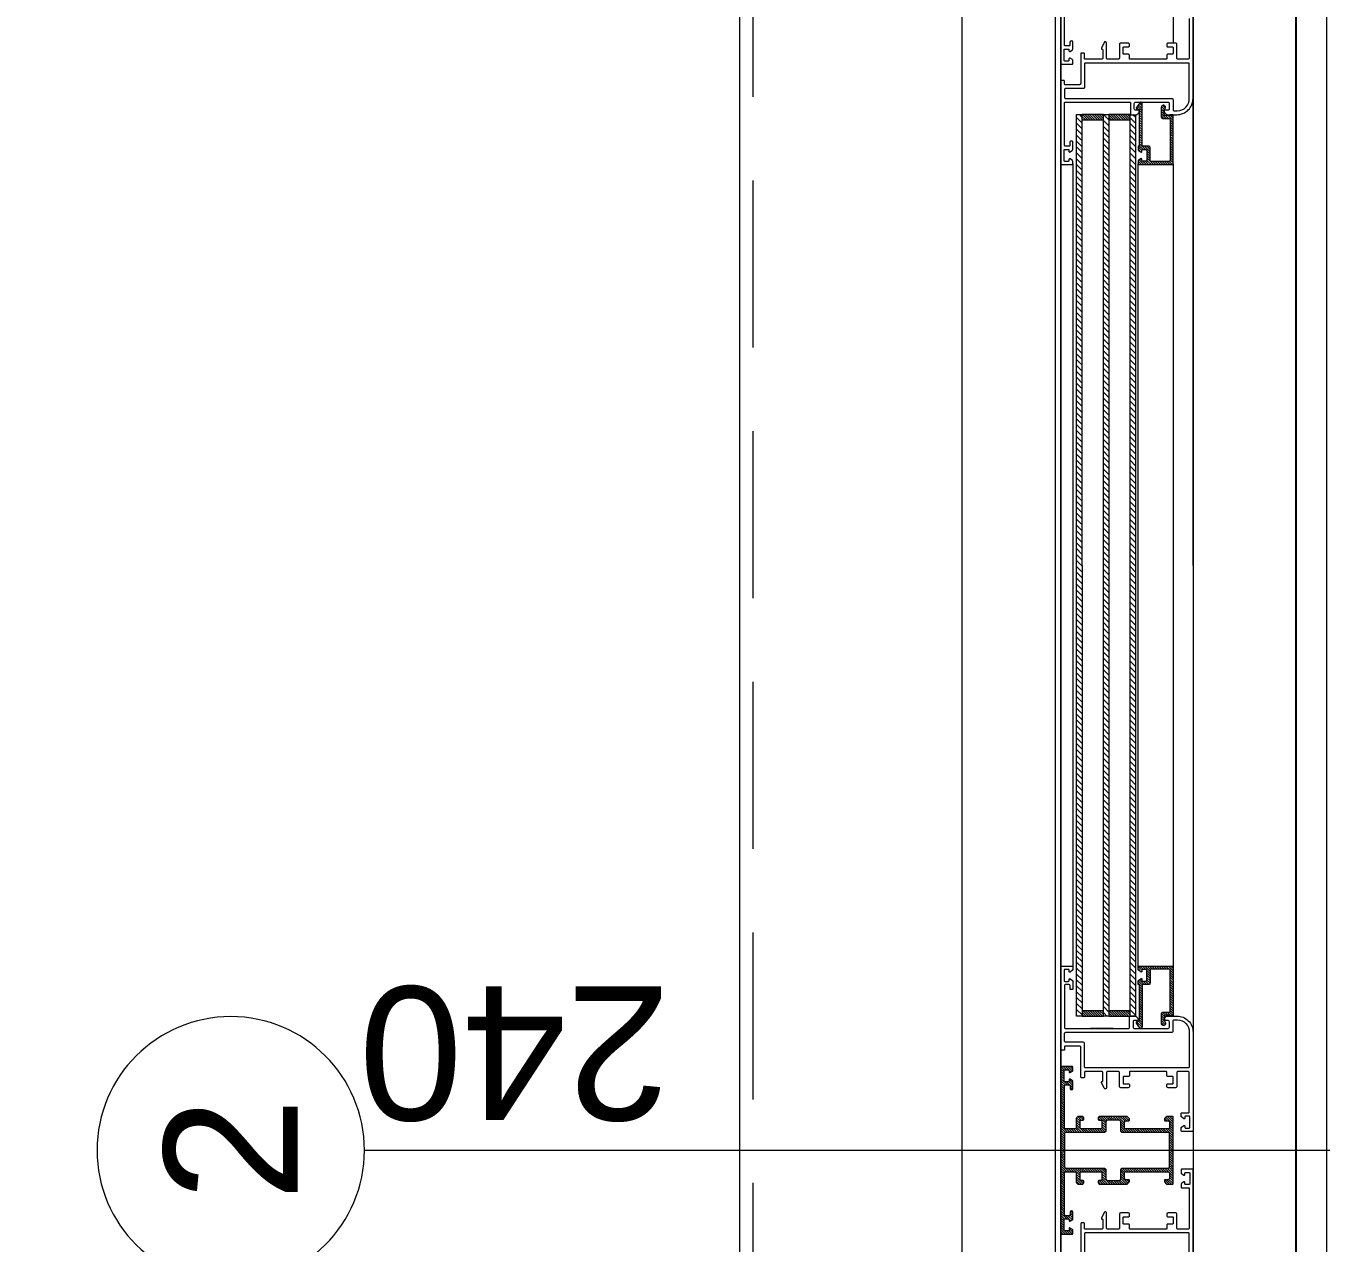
# Model space of a CAD drawing. Header units: centimetres. Extents: x 99002 to 104403, y -55119 to -48358.
# Drawn here: x 99724.3 to 99821.2, y -50514.4 to -50423.3 of the extents above; entities that cross this region are included whole.
import ezdxf

# ---------------------------------------------------------------- set-up
doc = ezdxf.new("R2010")
doc.units = ezdxf.units.CM
doc.header["$LTSCALE"] = 50
doc.header["$MEASUREMENT"] = 0
doc.linetypes.add('CACHE', pattern=[0.375, 0.25, -0.125])
doc.layers.get('0').update_dxf_attribs({"color": 8})
for name, color, linetype, lineweight in [('BETON CACHE', 4, 'CACHE', 5), ('CONSOLE ISOL.', 214, 'Continuous', 15), ('WINDOWS', 21, 'Continuous', 5)]:
    doc.layers.add(name, color=color, linetype=linetype, lineweight=lineweight)
doc.layers.add('BORD', color=5, linetype='Continuous')
doc.layers.add('COTE 50ème', color=1, linetype='Continuous')
doc.styles.add('GENERATED_STYLE_1', font='arial.ttf')
doc.styles.add('RS_TXT_50', font='arial.ttf', dxfattribs={"height": 12.5})
doc.dimstyles.new('RS_50CM_LINEAIRE', dxfattribs={"dimscale": 5, "dimtxt": 12.5, "dimasz": 1.5, "dimexe": 1, "dimexo": 2.5, "dimgap": 1, "dimtad": 1, "dimdec": 1, "dimrnd": 0.5, "dimdsep": 46, "dimtxsty": 'RS_TXT_50', "dimblk1": 'ARCHTICK', "dimblk2": 'ARCHTICK', "dimsah": 1, "dimcen": 2.5, "dimdle": 1, "dimclrt": 4, "dimadec": 0, "dimazin": 2, "dimtfac": 1, "dimtdec": 1, "dimtix": 1, "dimtmove": 2, "dimatfit": 3, "dimfxl": 1, "dimtolj": 1, "dimtzin": 0, "dimarcsym": 0})
pattern_1 = [(135, (-46708.70849, -43852.52553), (-0.08838834765, -0.08838834765), [])]

# ---------------------------------------------------------------- blocks, each defined once
blk = doc.blocks.new('DRITARE POS 2')
at = {"layer": 'WINDOWS'}
h = blk.add_hatch(dxfattribs=at)
h.set_pattern_fill('ANSI31', color=140, scale=2.5, angle=450)
h.set_pattern_definition([(135, (-46708.9128, -43852.52553), (-0.2209708691, -0.2209708691), [])])
h.paths.add_polyline_path([(-8.709, -80.013), (-8.712, -12.576), (-8.312, -12.576), (-8.309, -80.013)])
h.paths.add_polyline_path([(-6.709, -80.013), (-6.712, -12.576), (-6.312, -12.576), (-6.309, -80.013)])
h.paths.add_polyline_path([(-4.712, -80.018), (-4.712, -12.581), (-4.312, -12.581), (-4.312, -80.018)])
at = {"layer": 'WINDOWS', "transparency": 33554559}
h = blk.add_hatch(dxfattribs=at)
h.set_pattern_fill('ANSI31', color=140, angle=450)
h.set_pattern_definition([(135, (-46708.90849, -43835.52553), (-0.08838834765, -0.08838834765), [])])
h.paths.add_polyline_path([(-6.712, -12.576), (-8.312, -12.576), (-8.312, -12.976), (-6.712, -12.976)])
h.paths.add_polyline_path([(-4.712, -12.576), (-6.312, -12.576), (-6.312, -12.976), (-4.712, -12.976)])
h.paths.add_polyline_path([(-6.709, -79.613), (-8.309, -79.613), (-8.309, -80.013), (-6.709, -80.013)])
h.paths.add_polyline_path([(-4.709, -79.613), (-6.309, -79.613), (-6.309, -80.013), (-4.709, -80.013)])
h = blk.add_hatch(dxfattribs=at)
h.set_pattern_fill('ANSI31', color=256, angle=450)
h.set_pattern_definition([(135, (-46708.71279, -43842.46996), (-0.08838834765, -0.08838834765), [])])
h.paths.add_polyline_path([(-1.74, -12.581), (-1.74, -12.637), (-2.095, -12.637, -0.414214), (-2.151, -12.581), (-2.151, -12.208, -0.247394), (-2.127, -12.162, 1.657435), (-2.375, -12.031), (-2.375, -12.768, 0.414214), (-2.282, -12.861), (-1.815, -12.861, -0.414214), (-1.722, -12.955), (-1.722, -15.997, -0.414214), (-1.815, -16.091), (-3.164, -16.091, -0.414214), (-3.22, -16.035), (-3.22, -15.027, 0.414214), (-3.314, -14.933), (-3.762, -14.933, -0.414214), (-3.818, -14.877), (-3.818, -11.741, 0.737396), (-3.988, -11.689), (-4.231, -12.043, 0.603122), (-4.154, -12.189), (-4.079, -12.189, -0.414214), (-4.023, -12.245), (-4.023, -14.933), (-4.06, -14.933, 0.414214), (-4.116, -14.989), (-4.116, -15.195, 0.250765), (-4.091, -15.241), (-3.923, -15.372, 0.599022), (-3.836, -15.325), (-3.836, -15.251, -0.414214), (-3.78, -15.195), (-3.519, -15.195, -0.414214), (-3.463, -15.251), (-3.463, -15.997, -0.414214), (-3.519, -16.053), (-3.78, -16.053, -0.414214), (-3.836, -15.997), (-3.836, -15.923, 0.599022), (-3.923, -15.876), (-4.091, -16.007, 0.250765), (-4.116, -16.053), (-4.116, -16.259, 0.414214), (-4.06, -16.315), (-1.554, -16.315, 0.414214), (-1.498, -16.259), (-1.498, -12.637), (-1.498, -12.581)])
h = blk.add_hatch(dxfattribs=at)
h.set_pattern_fill('ANSI31', color=256, angle=450)
h.set_pattern_definition(pattern_1)
h.paths.add_polyline_path([(-1.493, -76.331, 0.414214), (-1.549, -76.275), (-4.056, -76.275, 0.414214), (-4.112, -76.331), (-4.112, -76.536, 0.250765), (-4.087, -76.582), (-3.919, -76.713, 0.599022), (-3.832, -76.667), (-3.832, -76.592, -0.414214), (-3.776, -76.536), (-3.515, -76.536, -0.414214), (-3.459, -76.592), (-3.459, -77.339, -0.414214), (-3.515, -77.395), (-3.776, -77.395, -0.414214), (-3.832, -77.339), (-3.832, -77.264, 0.599022), (-3.919, -77.217), (-4.087, -77.348, 0.250765), (-4.112, -77.395), (-4.112, -77.6, 0.414214), (-4.056, -77.656), (-4.019, -77.656), (-4.019, -80.344, -0.414214), (-4.075, -80.4), (-4.149, -80.4, 0.603122), (-4.226, -80.546), (-3.984, -80.901, 0.737396), (-3.813, -80.848), (-3.813, -77.712, -0.414214), (-3.757, -77.656), (-3.309, -77.656, 0.414214), (-3.216, -77.563), (-3.216, -76.555, -0.414214), (-3.16, -76.499), (-1.811, -76.499, -0.414214), (-1.717, -76.592), (-1.717, -79.635, -0.414214), (-1.811, -79.728), (-2.277, -79.728, 0.414214), (-2.371, -79.821), (-2.371, -80.559, 1.657435), (-2.122, -80.428, -0.247394), (-2.147, -80.382), (-2.147, -80.008, -0.414214), (-2.091, -79.952), (-1.736, -79.952), (-1.736, -80.008), (-1.493, -80.008), (-1.493, -79.952)])
at = {"layer": 'WINDOWS'}
h = blk.add_hatch(dxfattribs=at)
h.set_pattern_fill('ANSI31', color=256, angle=450)
h.set_pattern_definition(pattern_1)
h.paths.add_polyline_path([(-9.613, -85.221, -0.414214), (-9.557, -85.165), (-9.259, -85.165, -0.414214), (-9.203, -85.221), (-9.203, -85.436, 1), (-8.997, -85.436), (-8.997, -84.904, 0.250765), (-9.022, -84.857), (-9.19, -84.745, 0.599022), (-9.277, -84.792), (-9.277, -84.866, -0.414214), (-9.333, -84.922), (-9.595, -84.922, -0.414214), (-9.651, -84.866), (-9.651, -84.082, -0.414214), (-9.595, -84.026), (-9.333, -84.026, -0.414214), (-9.277, -84.082), (-9.277, -84.194, 0.599022), (-9.19, -84.241), (-9.022, -84.129, 0.250765), (-8.997, -84.082), (-8.997, -83.84, 0.414214), (-9.053, -83.784), (-9.837, -83.784, 0.414214), (-9.893, -83.84), (-9.893, -90.056), (-9.893, -96.272, 0.414214), (-9.837, -96.328), (-9.053, -96.328, 0.414214), (-8.997, -96.272), (-8.997, -96.029, 0.250765), (-9.022, -95.982), (-9.19, -95.87, 0.599022), (-9.277, -95.917), (-9.277, -96.029, -0.414214), (-9.333, -96.085), (-9.595, -96.085, -0.414214), (-9.651, -96.029), (-9.651, -95.245, -0.414214), (-9.595, -95.189), (-9.333, -95.189, -0.414214), (-9.277, -95.245), (-9.277, -95.32, 0.599022), (-9.19, -95.366), (-9.022, -95.254, 0.250765), (-8.997, -95.208), (-8.997, -94.676, 1), (-9.203, -94.676), (-9.203, -94.89, -0.414214), (-9.259, -94.946), (-9.557, -94.946, -0.414214), (-9.613, -94.89), (-9.613, -91.717, -0.414214), (-9.557, -91.661), (-8.829, -91.661, -0.414214), (-8.736, -91.754), (-8.736, -92.408, 0.414214), (-8.549, -92.594), (-8.293, -92.594, 0.198912), (-8.253, -92.578), (-8.192, -92.517, 0.198912), (-8.176, -92.478), (-8.176, -92.37, 0.414214), (-8.232, -92.314), (-8.4, -92.314, -0.414214), (-8.456, -92.258), (-8.456, -91.754, -0.414214), (-8.363, -91.661), (-6.907, -91.661, -0.414214), (-6.813, -91.754), (-6.813, -92.258, -0.414214), (-6.869, -92.314), (-7.037, -92.314, 0.414214), (-7.093, -92.37), (-7.093, -92.478, 0.198912), (-7.077, -92.517), (-7.016, -92.578, 0.198912), (-6.977, -92.594), (-4.97, -92.594, 0.198912), (-4.93, -92.578), (-4.776, -92.424, 0.198912), (-4.76, -92.384), (-4.76, -92.314, 0.414214), (-4.816, -92.258), (-5.003, -92.258, -0.340481), (-5.133, -92.165), (-5.133, -91.754, -0.414214), (-5.04, -91.661), (-1.867, -91.661, -0.414214), (-1.773, -91.754), (-1.773, -92.165, -0.414214), (-1.867, -92.258), (-2.091, -92.258, 0.414214), (-2.147, -92.314), (-2.147, -92.384, 0.198912), (-2.13, -92.424), (-1.976, -92.578, 0.198912), (-1.937, -92.594), (-1.549, -92.594, 0.414214), (-1.493, -92.538), (-1.493, -90.056), (-1.493, -87.573, 0.414214), (-1.549, -87.517), (-1.937, -87.517, 0.198912), (-1.976, -87.533), (-2.13, -87.687, 0.198912), (-2.147, -87.727), (-2.147, -87.797, 0.414214), (-2.091, -87.853), (-1.867, -87.853, -0.414214), (-1.773, -87.946), (-1.773, -88.357, -0.414214), (-1.867, -88.45), (-5.04, -88.45, -0.414214), (-5.133, -88.357), (-5.133, -87.946, -0.340481), (-5.003, -87.853), (-4.816, -87.853, 0.414214), (-4.76, -87.797), (-4.76, -87.727, 0.198912), (-4.776, -87.687), (-4.93, -87.533, 0.198912), (-4.97, -87.517), (-6.977, -87.517, 0.198912), (-7.016, -87.533), (-7.077, -87.594, 0.198912), (-7.093, -87.633), (-7.093, -87.741, 0.414214), (-7.037, -87.797), (-6.869, -87.797, -0.414214), (-6.813, -87.853), (-6.813, -88.357, -0.414214), (-6.907, -88.45), (-8.363, -88.45, -0.414214), (-8.456, -88.357), (-8.456, -87.853, -0.414214), (-8.4, -87.797), (-8.232, -87.797, 0.414214), (-8.176, -87.741), (-8.176, -87.633, 0.198912), (-8.192, -87.594), (-8.253, -87.533, 0.198912), (-8.293, -87.517), (-8.549, -87.517, 0.414214), (-8.736, -87.704), (-8.736, -88.357, -0.414214), (-8.829, -88.45), (-9.557, -88.45, -0.414214), (-9.613, -88.394)])
h.paths.add_polyline_path([(-9.557, -88.73), (-6.627, -88.73), (-6.533, -88.637), (-6.533, -87.89), (-6.44, -87.797), (-5.507, -87.797), (-5.413, -87.89), (-5.413, -88.637), (-5.32, -88.73), (-1.829, -88.73), (-1.773, -88.786), (-1.773, -90.056), (-1.773, -91.325), (-1.829, -91.381), (-5.32, -91.381), (-5.413, -91.474), (-5.413, -92.221), (-5.507, -92.314), (-6.44, -92.314), (-6.533, -92.221), (-6.533, -91.474), (-6.627, -91.381), (-9.557, -91.381), (-9.613, -91.325), (-9.613, -90.056), (-9.613, -88.786)], flags=16)
at = {"layer": 'WINDOWS', "color": 165, "linetype": 'CACHE'}
blk.add_line((-32.898, -180), (-32.898, 0), dxfattribs=at)
at = {"layer": 'WINDOWS'}
for p, q in [((-1.498, -4.965), (-1.498, -7.224)), ((-9.898, -8.755), (-9.898, -10.08)), ((-0.009, -11.478), (-0.001, -81.187)), ((-9.893, -16.28), (-9.893, -76.336)), ((-9.002, -16.259), (-8.997, -76.336)), ((-4.112, -76.331), (-4.116, -16.259)), ((-1.498, -16.259), (-1.493, -76.331)), ((-5.983, -80.946), (-7.663, -80.946))]:
    blk.add_line(p, q, dxfattribs=at)
at = {"layer": 'WINDOWS', "color": 165}
blk.add_line((-61.993, -90.056), (34.007, -90.056), dxfattribs=at)
for points in [[(-9.898, 0), (-9.898, -180), (-33.898, -180), (-33.898, 0)], [(-10.298, -179.6), (-10.298, -0.4), (-9.898, 0), (-9.898, -180)], [(0, 0), (0, -180), (10, -180), (10, 0)]]:
    blk.add_lwpolyline(points, close=True, dxfattribs=at)
at = {"layer": 'WINDOWS'}
for points in [[(-9.898, -0.056), (-9.898, -8.755, 0.414214), (-9.842, -8.811), (-9.058, -8.811, 0.414214), (-9.002, -8.755), (-9.002, -8.512, 0.250765), (-9.027, -8.465), (-9.195, -8.353, 0.599022), (-9.282, -8.4), (-9.282, -8.512, -0.414214), (-9.338, -8.568), (-9.599, -8.568, -0.414214), (-9.655, -8.512), (-9.655, -7.728, -0.414214), (-9.599, -7.672), (-9.338, -7.672, -0.414214), (-9.282, -7.728), (-9.282, -7.803, 0.599022), (-9.195, -7.849), (-9.027, -7.737, 0.250765), (-9.002, -7.691), (-9.002, -7.159, 1), (-9.207, -7.159), (-9.207, -7.373, -0.414214), (-9.263, -7.429), (-9.562, -7.429, -0.414214), (-9.618, -7.373), (-9.618, -4.2, -0.414214)], [(-0.284, -5.395), (-0.284, -8.344, -0.414214), (-0.378, -8.437), (-1.124, -8.437, -0.414214), (-1.218, -8.344), (-1.218, -7.317, 0.414214), (-1.311, -7.224), (-1.871, -7.224, 0.414214), (-1.964, -7.317), (-1.964, -7.448, 0.414214), (-1.908, -7.504), (-1.554, -7.504, -0.414214), (-1.498, -7.56), (-1.498, -8.008, -0.414214), (-1.554, -8.064), (-1.908, -8.064, 0.414214), (-1.964, -8.12), (-1.964, -8.381, -0.414214), (-2.02, -8.437), (-4.708, -8.437, -0.414214), (-4.764, -8.381), (-4.764, -8.12, 0.414214), (-4.82, -8.064), (-5.175, -8.064, -0.414214), (-5.231, -8.008), (-5.231, -7.56, -0.414214), (-5.175, -7.504), (-4.82, -7.504, 0.414214), (-4.764, -7.448), (-4.764, -7.317, 0.414214), (-4.858, -7.224), (-5.418, -7.224, 0.414214), (-5.511, -7.317), (-5.511, -8.344, -0.414214), (-5.604, -8.437), (-6.388, -8.437, -0.414214), (-6.482, -8.344), (-6.482, -7.224, 0.809546), (-6.66, -7.186), (-6.85, -7.612, 0.543142), (-6.799, -7.691, -0.414214), (-6.743, -7.747), (-6.743, -8.344, -0.414214), (-6.836, -8.437), (-8.068, -8.437, -0.414214), (-8.124, -8.381), (-8.124, -8.027, 0.414214), (-8.18, -7.971), (-8.348, -7.971, 0.414214), (-8.404, -8.027), (-8.404, -10.248, -0.414214), (-8.498, -10.341), (-9.562, -10.341, -0.414214), (-9.618, -10.285), (-9.618, -10.08, 0.414214), (-9.674, -10.024), (-9.842, -10.024, 0.414214), (-9.898, -10.08), (-9.898, -16.259, 0.414214), (-9.842, -16.315), (-9.058, -16.315, 0.414214), (-9.002, -16.259), (-9.002, -16.053, 0.250765), (-9.027, -16.007), (-9.195, -15.876, 0.599022), (-9.282, -15.923), (-9.282, -16.016, -0.414214), (-9.338, -16.072), (-9.599, -16.072, -0.414214), (-9.655, -16.016), (-9.655, -15.232, -0.414214), (-9.599, -15.176), (-9.338, -15.176, -0.414214), (-9.282, -15.232), (-9.282, -15.325, 0.599022), (-9.195, -15.372), (-9.027, -15.241, 0.250765), (-9.002, -15.195), (-9.002, -14.616, 0.414214), (-9.058, -14.56), (-9.151, -14.56, 0.414214), (-9.207, -14.616), (-9.207, -14.877, -0.414214), (-9.263, -14.933), (-9.562, -14.933, -0.414214), (-9.618, -14.877), (-9.618, -11.704, -0.414214), (-9.562, -11.648), (-4.732, -11.648, -0.414214), (-4.676, -11.704), (-4.676, -12.525, 0.414214), (-4.62, -12.581), (-4.233, -12.581, 0.198912), (-4.193, -12.565), (-4.039, -12.411, 0.198912), (-4.023, -12.371), (-4.023, -12.301, 0.414214), (-4.079, -12.245), (-4.303, -12.245, -0.414214), (-4.396, -12.152), (-4.396, -11.741, -0.414214), (-4.303, -11.648), (-1.871, -11.648, -0.414214), (-1.778, -11.741), (-1.778, -12.152, -0.414214), (-1.871, -12.245), (-2.095, -12.245, 0.414214), (-2.151, -12.301), (-2.151, -12.371, 0.198912), (-2.135, -12.411), (-1.981, -12.565, 0.198912), (-1.941, -12.581), (-1.218, -12.581, 0.414214), (-0.004, -11.368), (-0.004, -4.013, 0.414214)], [(0, -98.885), (0, -91.53, 0.414214), (-0.056, -91.474), (-0.84, -91.474, 0.414214), (-0.896, -91.53), (-0.896, -91.736, 0.250765), (-0.871, -91.782), (-0.703, -91.913, 0.599022), (-0.616, -91.866), (-0.616, -91.773, -0.414214), (-0.56, -91.717), (-0.299, -91.717, -0.414214), (-0.243, -91.773), (-0.243, -92.557, -0.414214), (-0.299, -92.613), (-0.56, -92.613, -0.414214), (-0.616, -92.557), (-0.616, -92.464, 0.599022), (-0.703, -92.417), (-0.871, -92.548, 0.250765), (-0.896, -92.594), (-0.896, -92.8, 0.414214), (-0.84, -92.856), (-0.336, -92.856, -0.414214), (-0.28, -92.912), (-0.28, -95.861, -0.414214), (-0.373, -95.954), (-1.12, -95.954, -0.414214), (-1.213, -95.861), (-1.213, -94.834, 0.414214), (-1.307, -94.741), (-1.867, -94.741, 0.414214), (-1.96, -94.834), (-1.96, -94.965, 0.414214), (-1.904, -95.021), (-1.549, -95.021, -0.414214), (-1.493, -95.077), (-1.493, -95.525, -0.414214), (-1.549, -95.581), (-1.904, -95.581, 0.414214), (-1.96, -95.637), (-1.96, -95.898, -0.414214), (-2.016, -95.954), (-4.704, -95.954, -0.414214), (-4.76, -95.898), (-4.76, -95.637, 0.414214), (-4.816, -95.581), (-5.171, -95.581, -0.414214), (-5.227, -95.525), (-5.227, -95.077, -0.414214), (-5.171, -95.021), (-4.816, -95.021, 0.414214), (-4.76, -94.965), (-4.76, -94.834, 0.414214), (-4.853, -94.741), (-5.413, -94.741, 0.414214), (-5.507, -94.834), (-5.507, -95.861, -0.414214), (-5.6, -95.954), (-6.384, -95.954, -0.414214), (-6.477, -95.861), (-6.477, -94.741, 0.809546), (-6.656, -94.703), (-6.846, -95.129, 0.543142), (-6.795, -95.208, -0.414214), (-6.739, -95.264), (-6.739, -95.861, -0.414214), (-6.832, -95.954), (-8.064, -95.954, -0.414214), (-8.12, -95.898), (-8.12, -95.544, 0.414214), (-8.176, -95.488), (-8.344, -95.488, 0.414214), (-8.4, -95.544), (-8.4, -97.765, -0.414214)]]:
    blk.add_lwpolyline(points, format="xyb", dxfattribs=at)
for points in [[(-9.898, -180), (-9.898, 0), (0, 0), (0, -180)], [(-1.773, -90.056), (-1.773, -88.786), (-1.829, -88.73), (-5.32, -88.73), (-5.413, -88.637), (-5.413, -87.89), (-5.507, -87.797), (-6.44, -87.797), (-6.533, -87.89), (-6.533, -88.637), (-6.627, -88.73), (-9.557, -88.73), (-9.613, -88.786), (-9.613, -90.056), (-9.613, -91.325), (-9.557, -91.381), (-6.627, -91.381), (-6.533, -91.474), (-6.533, -92.221), (-6.44, -92.314), (-5.507, -92.314), (-5.413, -92.221), (-5.413, -91.474), (-5.32, -91.381), (-1.829, -91.381), (-1.773, -91.325)]]:
    blk.add_lwpolyline(points, close=True, dxfattribs=at)
for points in [[(-1.498, -12.208, 0.414214), (-1.404, -12.301), (-1.18, -12.301), (-1.18, -12.301, 0.414214), (-0.284, -11.368), (-0.284, -8.773, 0.414214), (-0.34, -8.717), (-8.068, -8.717, 0.414214), (-8.124, -8.773), (-8.124, -10.528, -0.414214), (-8.218, -10.621), (-9.524, -10.621, 0.414214), (-9.618, -10.715), (-9.618, -11.275, 0.414214), (-9.524, -11.368), (-1.591, -11.368, -0.414214), (-1.498, -11.461)], [(-1.74, -12.637), (-2.095, -12.637, -0.414214), (-2.151, -12.581), (-2.151, -12.208, -0.247394), (-2.127, -12.162, 1.657435), (-2.375, -12.031), (-2.375, -12.768, 0.414214), (-2.282, -12.861), (-1.815, -12.861, -0.414214), (-1.722, -12.955), (-1.722, -15.997, -0.414214), (-1.815, -16.091), (-3.164, -16.091, -0.414214), (-3.22, -16.035), (-3.22, -15.027, 0.414214), (-3.314, -14.933), (-3.762, -14.933, -0.414214), (-3.818, -14.877), (-3.818, -11.741, 0.737396), (-3.988, -11.689), (-4.231, -12.043, 0.603122), (-4.154, -12.189), (-4.079, -12.189, -0.414214), (-4.023, -12.245), (-4.023, -14.933), (-4.06, -14.933, 0.414214), (-4.116, -14.989), (-4.116, -15.195, 0.250765), (-4.091, -15.241), (-3.923, -15.372, 0.599022), (-3.836, -15.325), (-3.836, -15.251, -0.414214), (-3.78, -15.195), (-3.519, -15.195, -0.414214), (-3.463, -15.251), (-3.463, -15.997, -0.414214), (-3.519, -16.053), (-3.78, -16.053, -0.414214), (-3.836, -15.997), (-3.836, -15.923, 0.599022), (-3.923, -15.876), (-4.091, -16.007, 0.250765), (-4.116, -16.053), (-4.116, -16.259, 0.414214), (-4.06, -16.315), (-1.554, -16.315, 0.414214), (-1.498, -16.259), (-1.498, -12.637), (-1.498, -12.581), (-1.74, -12.581)], [(0, -88.581, -0.414214), (-0.056, -88.637), (-0.84, -88.637, -0.414214), (-0.896, -88.581), (-0.896, -88.376, -0.250765), (-0.871, -88.329), (-0.703, -88.198, -0.599022), (-0.616, -88.245), (-0.616, -88.338, 0.414214), (-0.56, -88.394), (-0.299, -88.394, 0.414214), (-0.243, -88.338), (-0.243, -87.554, 0.414214), (-0.299, -87.498), (-0.56, -87.498, 0.414214), (-0.616, -87.554), (-0.616, -87.648, -0.599022), (-0.703, -87.694), (-0.871, -87.564, -0.250765), (-0.896, -87.517), (-0.896, -87.312, -0.414214), (-0.84, -87.256), (-0.336, -87.256, 0.414214), (-0.28, -87.2), (-0.28, -84.25, 0.414214), (-0.373, -84.157), (-1.12, -84.157, 0.414214), (-1.213, -84.25), (-1.213, -85.277, -0.414214), (-1.307, -85.37), (-1.867, -85.37, -0.414214), (-1.96, -85.277), (-1.96, -85.146, -0.414214), (-1.904, -85.09), (-1.549, -85.09, 0.414214), (-1.493, -85.034), (-1.493, -84.586, 0.414214), (-1.549, -84.53), (-1.904, -84.53, -0.414214), (-1.96, -84.474), (-1.96, -84.213, 0.414214), (-2.016, -84.157), (-4.704, -84.157, 0.414214), (-4.76, -84.213), (-4.76, -84.474, -0.414214), (-4.816, -84.53), (-5.171, -84.53, 0.414214), (-5.227, -84.586), (-5.227, -85.034, 0.414214), (-5.171, -85.09), (-4.816, -85.09, -0.414214), (-4.76, -85.146), (-4.76, -85.277, -0.414214), (-4.853, -85.37), (-5.413, -85.37, -0.414214), (-5.507, -85.277), (-5.507, -84.25, 0.414214), (-5.6, -84.157), (-6.384, -84.157, 0.414214), (-6.477, -84.25), (-6.477, -85.37, -0.809546), (-6.656, -85.408), (-6.846, -84.982, -0.543142), (-6.795, -84.904, 0.414214), (-6.739, -84.848), (-6.739, -84.25, 0.414214), (-6.832, -84.157), (-8.064, -84.157, 0.414214), (-8.12, -84.213), (-8.12, -84.568, -0.414214), (-8.176, -84.624), (-8.344, -84.624, -0.414214), (-8.4, -84.568), (-8.4, -82.346, 0.414214), (-8.493, -82.253), (-9.557, -82.253, 0.414214), (-9.613, -82.309), (-9.613, -82.514, -0.414214), (-9.669, -82.57), (-9.837, -82.57, -0.414214), (-9.893, -82.514), (-9.893, -76.336, -0.414214), (-9.837, -76.28), (-9.053, -76.28, -0.414214), (-8.997, -76.336), (-8.997, -76.541, -0.250765), (-9.022, -76.588), (-9.19, -76.718, -0.599022), (-9.277, -76.672), (-9.277, -76.578, 0.414214), (-9.333, -76.522), (-9.595, -76.522, 0.414214), (-9.651, -76.578), (-9.651, -77.362, 0.414214), (-9.595, -77.418), (-9.333, -77.418, 0.414214), (-9.277, -77.362), (-9.277, -77.269, -0.599022), (-9.19, -77.222), (-9.022, -77.353, -0.250765), (-8.997, -77.4), (-8.997, -77.978, -0.414214), (-9.053, -78.034), (-9.147, -78.034, -0.414214), (-9.203, -77.978), (-9.203, -77.717, 0.414214), (-9.259, -77.661), (-9.557, -77.661, 0.414214), (-9.613, -77.717), (-9.613, -80.89, 0.414214), (-9.557, -80.946), (-4.821, -80.946, 0.414214), (-4.765, -80.89), (-4.765, -80.069, -0.414214), (-4.709, -80.013), (-4.321, -80.013, -0.198912), (-4.282, -80.029), (-4.128, -80.183, -0.198912), (-4.112, -80.223), (-4.112, -80.293, -0.414214), (-4.168, -80.349), (-4.392, -80.349, 0.414214), (-4.485, -80.442), (-4.485, -80.853, 0.414214), (-4.392, -80.946), (-1.867, -80.946, 0.414214), (-1.773, -80.853), (-1.773, -80.442, 0.414214), (-1.867, -80.349), (-2.091, -80.349, -0.414214), (-2.147, -80.293), (-2.147, -80.223, -0.198912), (-2.13, -80.183), (-1.976, -80.029, -0.198912), (-1.937, -80.013), (-1.213, -80.013, -0.414214), (0, -81.226)], [(-1.736, -79.952), (-2.091, -79.952, 0.414214), (-2.147, -80.008), (-2.147, -80.382, 0.247394), (-2.122, -80.428, -1.657435), (-2.371, -80.559), (-2.371, -79.821, -0.414214), (-2.277, -79.728), (-1.811, -79.728, 0.414214), (-1.717, -79.635), (-1.717, -76.592, 0.414214), (-1.811, -76.499), (-3.16, -76.499, 0.414214), (-3.216, -76.555), (-3.216, -77.563, -0.414214), (-3.309, -77.656), (-3.757, -77.656, 0.414214), (-3.813, -77.712), (-3.813, -80.848, -0.737396), (-3.984, -80.901), (-4.226, -80.546, -0.603122), (-4.149, -80.4), (-4.075, -80.4, 0.414214), (-4.019, -80.344), (-4.019, -77.656), (-4.056, -77.656, -0.414214), (-4.112, -77.6), (-4.112, -77.395, -0.250765), (-4.087, -77.348), (-3.919, -77.217, -0.599022), (-3.832, -77.264), (-3.832, -77.339, 0.414214), (-3.776, -77.395), (-3.515, -77.395, 0.414214), (-3.459, -77.339), (-3.459, -76.592, 0.414214), (-3.515, -76.536), (-3.776, -76.536, 0.414214), (-3.832, -76.592), (-3.832, -76.667, -0.599022), (-3.919, -76.713), (-4.087, -76.582, -0.250765), (-4.112, -76.536), (-4.112, -76.331, -0.414214), (-4.056, -76.275), (-1.549, -76.275, -0.414214), (-1.493, -76.331), (-1.493, -79.952), (-1.493, -80.008), (-1.736, -80.008)], [(-1.493, -80.386, -0.414214), (-1.4, -80.293), (-1.176, -80.293), (-1.176, -80.293, -0.414214), (-0.28, -81.226), (-0.28, -83.821, -0.414214), (-0.336, -83.877), (-8.064, -83.877, -0.414214), (-8.12, -83.821), (-8.12, -82.066, 0.414214), (-8.213, -81.973), (-9.52, -81.973, -0.414214), (-9.613, -81.88), (-9.613, -81.32, -0.414214), (-9.52, -81.226), (-1.587, -81.226, 0.414214), (-1.493, -81.133)], [(-1.493, -90.056), (-1.493, -87.573, 0.414214), (-1.549, -87.517), (-1.937, -87.517, 0.198912), (-1.976, -87.533), (-2.13, -87.687, 0.198912), (-2.147, -87.727), (-2.147, -87.797, 0.414214), (-2.091, -87.853), (-1.867, -87.853, -0.414214), (-1.773, -87.946), (-1.773, -88.357, -0.414214), (-1.867, -88.45), (-5.04, -88.45, -0.414214), (-5.133, -88.357), (-5.133, -87.946, -0.340481), (-5.003, -87.853), (-4.816, -87.853, 0.414214), (-4.76, -87.797), (-4.76, -87.727, 0.198912), (-4.776, -87.687), (-4.93, -87.533, 0.198912), (-4.97, -87.517), (-6.977, -87.517, 0.198912), (-7.016, -87.533), (-7.077, -87.594, 0.198912), (-7.093, -87.633), (-7.093, -87.741, 0.414214), (-7.037, -87.797), (-6.869, -87.797, -0.414214), (-6.813, -87.853), (-6.813, -88.357, -0.414214), (-6.907, -88.45), (-8.363, -88.45, -0.414214), (-8.456, -88.357), (-8.456, -87.853, -0.414214), (-8.4, -87.797), (-8.232, -87.797, 0.414214), (-8.176, -87.741), (-8.176, -87.633, 0.198912), (-8.192, -87.594), (-8.253, -87.533, 0.198912), (-8.293, -87.517), (-8.549, -87.517, 0.414214), (-8.736, -87.704), (-8.736, -88.357, -0.414214), (-8.829, -88.45), (-9.557, -88.45, -0.414214), (-9.613, -88.394), (-9.613, -85.221, -0.414214), (-9.557, -85.165), (-9.259, -85.165, -0.414214), (-9.203, -85.221), (-9.203, -85.436, 1), (-8.997, -85.436), (-8.997, -84.904, 0.250765), (-9.022, -84.857), (-9.19, -84.745, 0.599022), (-9.277, -84.792), (-9.277, -84.866, -0.414214), (-9.333, -84.922), (-9.595, -84.922, -0.414214), (-9.651, -84.866), (-9.651, -84.082, -0.414214), (-9.595, -84.026), (-9.333, -84.026, -0.414214), (-9.277, -84.082), (-9.277, -84.194, 0.599022), (-9.19, -84.241), (-9.022, -84.129, 0.250765), (-8.997, -84.082), (-8.997, -83.84, 0.414214), (-9.053, -83.784), (-9.837, -83.784, 0.414214), (-9.893, -83.84), (-9.893, -90.056), (-9.893, -96.272, 0.414214), (-9.837, -96.328), (-9.053, -96.328, 0.414214), (-8.997, -96.272), (-8.997, -96.029, 0.250765), (-9.022, -95.982), (-9.19, -95.87, 0.599022), (-9.277, -95.917), (-9.277, -96.029, -0.414214), (-9.333, -96.085), (-9.595, -96.085, -0.414214), (-9.651, -96.029), (-9.651, -95.245, -0.414214), (-9.595, -95.189), (-9.333, -95.189, -0.414214), (-9.277, -95.245), (-9.277, -95.32, 0.599022), (-9.19, -95.366), (-9.022, -95.254, 0.250765), (-8.997, -95.208), (-8.997, -94.676, 1), (-9.203, -94.676), (-9.203, -94.89, -0.414214), (-9.259, -94.946), (-9.557, -94.946, -0.414214), (-9.613, -94.89), (-9.613, -91.717, -0.414214), (-9.557, -91.661), (-8.829, -91.661, -0.414214), (-8.736, -91.754), (-8.736, -92.408, 0.414214), (-8.549, -92.594), (-8.293, -92.594, 0.198912), (-8.253, -92.578), (-8.192, -92.517, 0.198912), (-8.176, -92.478), (-8.176, -92.37, 0.414214), (-8.232, -92.314), (-8.4, -92.314, -0.414214), (-8.456, -92.258), (-8.456, -91.754, -0.414214), (-8.363, -91.661), (-6.907, -91.661, -0.414214), (-6.813, -91.754), (-6.813, -92.258, -0.414214), (-6.869, -92.314), (-7.037, -92.314, 0.414214), (-7.093, -92.37), (-7.093, -92.478, 0.198912), (-7.077, -92.517), (-7.016, -92.578, 0.198912), (-6.977, -92.594), (-4.97, -92.594, 0.198912), (-4.93, -92.578), (-4.776, -92.424, 0.198912), (-4.76, -92.384), (-4.76, -92.314, 0.414214), (-4.816, -92.258), (-5.003, -92.258, -0.340481), (-5.133, -92.165), (-5.133, -91.754, -0.414214), (-5.04, -91.661), (-1.867, -91.661, -0.414214), (-1.773, -91.754), (-1.773, -92.165, -0.414214), (-1.867, -92.258), (-2.091, -92.258, 0.414214), (-2.147, -92.314), (-2.147, -92.384, 0.198912), (-2.13, -92.424), (-1.976, -92.578, 0.198912), (-1.937, -92.594), (-1.549, -92.594, 0.414214), (-1.493, -92.538)], [(-1.493, -99.725, 0.414214), (-1.4, -99.818), (-1.176, -99.818), (-1.176, -99.818, 0.414214), (-0.28, -98.885), (-0.28, -96.29, 0.414214), (-0.336, -96.234), (-8.064, -96.234, 0.414214), (-8.12, -96.29), (-8.12, -98.045, -0.414214), (-8.213, -98.138), (-9.52, -98.138, 0.414214), (-9.613, -98.232), (-9.613, -98.792, 0.414214), (-9.52, -98.885), (-1.587, -98.885, -0.414214), (-1.493, -98.978)]]:
    blk.add_lwpolyline(points, format="xyb", close=True, dxfattribs=at)
at = {"layer": 'WINDOWS', "color": 140}
for points in [[(-8.709, -80.013), (-8.712, -12.576), (-8.312, -12.576), (-8.309, -80.013)], [(-6.712, -12.576), (-8.312, -12.576), (-8.312, -12.976), (-6.712, -12.976)], [(-6.709, -80.013), (-6.712, -12.576), (-6.312, -12.576), (-6.309, -80.013)], [(-4.712, -12.576), (-6.312, -12.576), (-6.312, -12.976), (-4.712, -12.976)], [(-4.712, -80.018), (-4.712, -12.581), (-4.312, -12.581), (-4.312, -80.018)], [(-6.709, -79.613), (-8.309, -79.613), (-8.309, -80.013), (-6.709, -80.013)], [(-4.709, -79.613), (-6.309, -79.613), (-6.309, -80.013), (-4.709, -80.013)]]:
    blk.add_lwpolyline(points, close=True, dxfattribs=at)
at = {"layer": 'WINDOWS', "color": 165}
blk.add_lwpolyline([(-71.993, -80.056, 1), (-71.993, -100.056, 1)], format="xyb", close=True, dxfattribs=at)
at = {"layer": 'WINDOWS', "color": 165, "char_height": 10, "attachment_point": 7, "style": 'GENERATED_STYLE_1'}
for s, insert, rotation in [('\\A1;\\pt0;240{\\H0.66x;\\S^  ;}', (-39.112, -74.881), 180), ('\\A1;\\pt0;2', (-66.993, -93.869), 90)]:
    blk.add_mtext(s, dxfattribs=dict(at, insert=insert, rotation=rotation))
blk = doc.blocks.new('_ArchTick')
at = {"color": 0, "linetype": 'ByBlock', "const_width": 0.15}
blk.add_lwpolyline([(-0.5, -0.5), (0.5, 0.5)], dxfattribs=at)
blk = doc.blocks.new('*D1061')
at = {"layer": 'COTE 50ème', "color": 0, "lineweight": -2, "ltscale": 0.5, "transparency": 16777216}
for p, q in [((99642.256, -50412.362), (99642.256, -50602.362)), ((99782.227, -50417.362), (99637.256, -50417.362)), ((99783.465, -50597.362), (99637.256, -50597.362))]:
    blk.add_line(p, q, dxfattribs=at)
at = {"layer": 'Defpoints', "color": 0, "ltscale": 0.5, "transparency": 16777216}
for p in [(99794.727, -50417.362), (99642.256, -50597.362), (99795.965, -50597.362)]:
    blk.add_point(p, dxfattribs=at)
at = {"layer": 'COTE 50ème', "color": 0, "lineweight": -2, "ltscale": 0.5, "transparency": 16777216, "xscale": 7.5, "yscale": 7.5, "zscale": 7.5}
for p, rotation in [((99642.256, -50417.362), 90), ((99642.256, -50597.362), 270)]:
    blk.add_blockref('_ArchTick', p, dxfattribs=dict(at, rotation=rotation))
at = {"layer": 'COTE 50ème', "color": 4, "ltscale": 0.5, "transparency": 16777216, "insert": (99630.874, -50507.362), "char_height": 12.5, "attachment_point": 5, "rotation": 90, "style": 'RS_TXT_50'}
blk.add_mtext('\\A1;180', dxfattribs=at)
blk = doc.blocks.new('*D1081')
at = {"layer": 'COTE 50ème', "color": 0, "lineweight": -2, "ltscale": 0.5, "transparency": 16777216}
for p, q in [((99608.906, -50702.362), (99608.906, -50307.362)), ((99681.842, -50312.362), (99603.906, -50312.362)), ((99781.842, -50697.362), (99603.906, -50697.362))]:
    blk.add_line(p, q, dxfattribs=at)
at = {"layer": 'Defpoints', "color": 0, "ltscale": 0.5, "transparency": 16777216}
for p in [(99608.906, -50312.362), (99694.342, -50312.362), (99794.342, -50697.362)]:
    blk.add_point(p, dxfattribs=at)
at = {"layer": 'COTE 50ème', "color": 0, "lineweight": -2, "ltscale": 0.5, "transparency": 16777216, "xscale": 7.5, "yscale": 7.5, "zscale": 7.5}
for p, rotation in [((99608.906, -50312.362), 90), ((99608.906, -50697.362), 270)]:
    blk.add_blockref('_ArchTick', p, dxfattribs=dict(at, rotation=rotation))
at = {"layer": 'COTE 50ème', "color": 4, "ltscale": 0.5, "transparency": 16777216, "insert": (99597.519, -50504.862), "char_height": 12.5, "attachment_point": 5, "rotation": 90, "style": 'RS_TXT_50'}
blk.add_mtext('\\A1;385', dxfattribs=at)
blk = doc.blocks.new('*D1152')
at = {"layer": 'COTE 50ème', "color": 0, "lineweight": -2, "ltscale": 0.5, "transparency": 16777216}
for p, q in [((99819.342, -50420.739), (99819.342, -50574.711)), ((100504.342, -50537.862), (100504.342, -50574.711)), ((99814.342, -50569.711), (100509.342, -50569.711))]:
    blk.add_line(p, q, dxfattribs=at)
at = {"layer": 'Defpoints', "color": 0, "ltscale": 0.5, "transparency": 16777216}
for p in [(99819.342, -50408.239), (100504.342, -50525.362), (100504.342, -50569.711)]:
    blk.add_point(p, dxfattribs=at)
at = {"layer": 'COTE 50ème', "color": 0, "lineweight": -2, "ltscale": 0.5, "transparency": 16777216, "xscale": 7.5, "yscale": 7.5, "zscale": 7.5, "rotation": 180}
blk.add_blockref('_ArchTick', (99819.342, -50569.711), dxfattribs=at)
at = {"layer": 'COTE 50ème', "color": 0, "lineweight": -2, "ltscale": 0.5, "transparency": 16777216, "xscale": 7.5, "yscale": 7.5, "zscale": 7.5}
blk.add_blockref('_ArchTick', (100504.342, -50569.711), dxfattribs=at)
at = {"layer": 'COTE 50ème', "color": 4, "ltscale": 0.5, "transparency": 16777216, "insert": (100161.842, -50558.329), "char_height": 12.5, "attachment_point": 5, "style": 'RS_TXT_50'}
blk.add_mtext('\\A1;685', dxfattribs=at)
blk = doc.blocks.new('*D1231')
at = {"layer": 'COTE 50ème', "color": 0, "lineweight": -2, "ltscale": 0.5, "transparency": 16777216}
for p, q in [((99577.105, -52042.362), (99577.105, -49902.363)), ((99891.842, -49907.363), (99572.105, -49907.363)), ((99785.874, -52037.362), (99572.105, -52037.362))]:
    blk.add_line(p, q, dxfattribs=at)
at = {"layer": 'Defpoints', "color": 0, "ltscale": 0.5, "transparency": 16777216}
for p in [(99577.105, -49907.363), (99904.342, -49907.363), (99798.374, -52037.362)]:
    blk.add_point(p, dxfattribs=at)
at = {"layer": 'COTE 50ème', "color": 0, "lineweight": -2, "ltscale": 0.5, "transparency": 16777216, "xscale": 7.5, "yscale": 7.5, "zscale": 7.5}
for p, rotation in [((99577.105, -49907.363), 90), ((99577.105, -52037.362), 270)]:
    blk.add_blockref('_ArchTick', p, dxfattribs=dict(at, rotation=rotation))
at = {"layer": 'COTE 50ème', "color": 4, "ltscale": 0.5, "transparency": 16777216, "insert": (99565.719, -50972.363), "char_height": 12.5, "attachment_point": 5, "rotation": 90, "style": 'RS_TXT_50'}
blk.add_mtext('\\A1;2130', dxfattribs=at)

msp = doc.modelspace()

# ---------------------------------------------------------------- linework, layer by layer
at = {"layer": 'BETON CACHE', "lineweight": 5, "ltscale": 0.5}
msp.add_lwpolyline([(101994.342, -49972.362), (99794.342, -49972.362), (99794.342, -52037.362), (101994.342, -52037.362)], close=True, dxfattribs=at)
at = {"layer": 'BORD', "lineweight": 5, "ltscale": 0.5}
msp.add_lwpolyline([(101994.342, -51632.362), (101994.342, -50312.362), (102094.342, -50312.362), (102094.342, -50037.362), (101994.342, -50037.362), (101994.342, -49972.362), (101884.342, -49972.362), (101884.342, -49907.362), (101259.342, -49907.362), (101259.342, -49972.362), (100529.342, -49972.362), (100529.342, -49907.362), (99904.342, -49907.362), (99904.342, -49972.362), (99794.342, -49972.362), (99794.342, -50037.362), (99694.342, -50037.362), (99694.342, -50312.362), (99794.342, -50312.362), (99794.342, -51632.362)], dxfattribs=at)
at = {"layer": 'CONSOLE ISOL.', "lineweight": 5, "ltscale": 0.5}
msp.add_lwpolyline([(100629.342, -50822.362), (100894.342, -50822.362), (100894.342, -49972.362), (100529.342, -49972.363), (100529.342, -49907.362), (99904.342, -49907.363), (99904.342, -49972.362), (99794.342, -49972.363), (99794.342, -50037.362), (99694.342, -50037.362), (99694.342, -50312.362), (99794.342, -50312.362), (99794.342, -51632.362), (99694.342, -51632.362), (99694.342, -51972.362), (99794.342, -51972.362), (99794.342, -52037.362), (100746.842, -52037.362), (100746.842, -51542.362), (100664.342, -51542.362), (100664.342, -51297.362), (100629.342, -51297.362)], close=True, dxfattribs=at)

# ---------------------------------------------------------------- block references
at = {"lineweight": 5}
msp.add_blockref('DRITARE POS 2', (99811.642, -50417.362), dxfattribs=at)

# ---------------------------------------------------------------- dimensions: what is measured, and where the dimension line sits
at = {"layer": 'COTE 50ème', "ltscale": 0.5}
for base, p1, p2, picture, middle in [((99577.105, -49907.363), (99798.374, -52037.362), (99904.342, -49907.363), '*D1231', (99565.719, -50972.363)), ((99608.906, -50312.362), (99794.342, -50697.362), (99694.342, -50312.362), '*D1081', (99597.519, -50504.862)), ((99642.256, -50597.362), (99794.727, -50417.362), (99795.965, -50597.362), '*D1061', (99630.874, -50507.362))]:
    dim = msp.add_linear_dim(base=base, p1=p1, p2=p2, angle=90, dimstyle='RS_50CM_LINEAIRE', dxfattribs=at)
    dim.commit()
    dim.dimension.update_dxf_attribs({"geometry": picture, "text_midpoint": middle})
dim = msp.add_linear_dim(base=(100504.342, -50569.711), p1=(99819.342, -50408.239), p2=(100504.342, -50525.362), dimstyle='RS_50CM_LINEAIRE', dxfattribs=at)
dim.commit()
dim.dimension.update_dxf_attribs({"geometry": '*D1152', "text_midpoint": (100161.842, -50558.329)})

doc.saveas('drawing.dxf')
